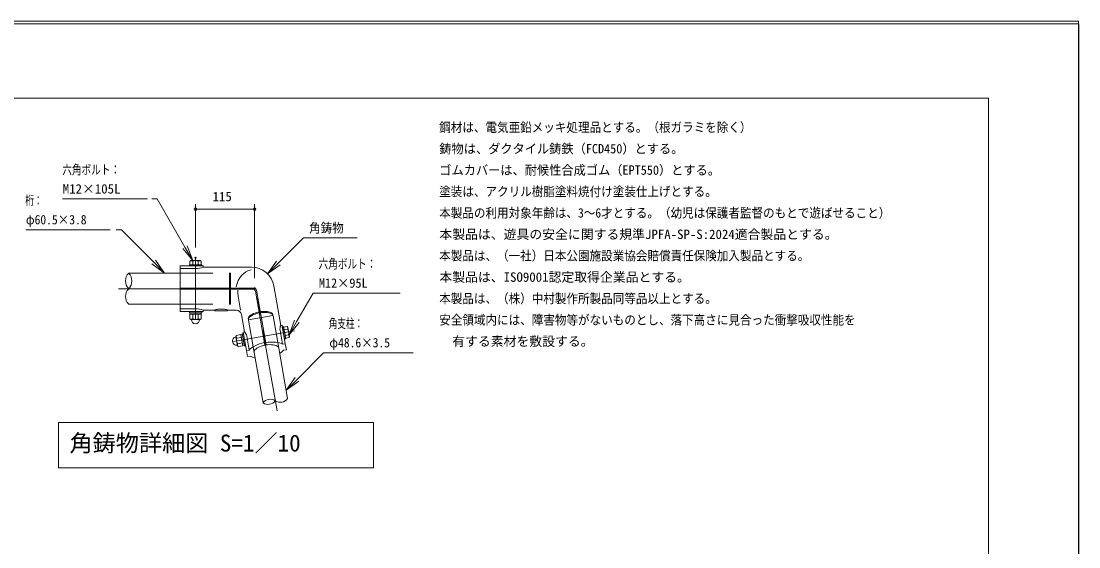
# Model space of a CAD drawing. Units: millimetres, scale not verified, with parts at other scales. Extents: x 0 to 420, y 0 to 297.
# Drawn here: x 214.6 to 420.3, y 194.9 to 297.3 of the extents above; entities that cross this region are included whole.
import ezdxf
from ezdxf.enums import TextEntityAlignment as Align

# ---------------------------------------------------------------- set-up
doc = ezdxf.new("R2010")
doc.units = ezdxf.units.MM
doc.header["$LTSCALE"] = 0.5
doc.header["$PDMODE"] = 32
doc.header["$PDSIZE"] = 0.25
doc.linetypes.add('USER1', pattern=[19.05, 12.7, -6.35])
doc.linetypes.add('USER2', pattern=[50.8, 31.75, -6.35, 6.35, -6.35])
for name, color, linetype, lineweight in [('DEFPOINTS_3', 7, 'Continuous', 0), ('LY_2', 7, 'Continuous', 0), ('LY_5', 2, 'Continuous', 18), ('LY_6', 7, 'Continuous', 0)]:
    doc.layers.add(name, color=color, linetype=linetype, lineweight=lineweight)
doc.styles.add('ＭＳ ゴシック', font='')
doc.styles.get('ＭＳ ゴシック').set_extended_font_data('MS Gothic')

# ---------------------------------------------------------------- blocks, each defined once
blk = doc.blocks.new('-022-_DOTBLANK')
at = {"color": 7, "linetype": 'Continuous', "lineweight": 0}
blk.add_line((-0.5, 0), (-1, 0), dxfattribs=at)
blk.add_circle((0, 0), 0.5, dxfattribs=at)
blk = doc.blocks.new('-002-_U2')
at = {"color": 7, "linetype": 'Continuous', "lineweight": 0}
for p, q in [((-1, 0.1667), (0, 0)), ((0, 0), (-1, 0)), ((-1, -0.1667), (0, 0))]:
    blk.add_line(p, q, dxfattribs=at)

msp = doc.modelspace()

# ---------------------------------------------------------------- linework, layer by layer
at = {"layer": 'DEFPOINTS_3'}
for p, q in [((420.25, 297.2677), (0.25, 297.2677)), ((420.25, 0.2677), (420.25, 297.2677))]:
    msp.add_line(p, q, dxfattribs=at)
at = {"layer": 'LY_2'}
for p, q in [((402.75, 282.2677), (17.75, 282.2677)), ((402.75, 15.2677), (402.75, 282.2677))]:
    msp.add_line(p, q, dxfattribs=at)
at = {"layer": 'LY_5', "color": 7, "lineweight": 0}
for p, q in [((420.3046, 296.727), (0.1954, 296.727)), ((420.3046, -0.2677), (420.3046, 296.727)), ((245.4688, 249.3461), (245.4688, 249.5961)), ((245.4688, 249.5961), (249.9688, 249.5961)), ((245.4688, 249.3461), (245.4688, 245.2711)), ((249.9668, 249.3461), (259.3596, 249.3461)), ((249.9688, 249.3461), (249.9688, 249.5961)), ((235.4688, 248.1961), (245.4688, 248.1961)), ((245.4688, 245.0711), (245.4688, 240.9961)), ((263.6927, 245.7102), (265.0502, 238.0116)), ((235.4688, 242.1461), (245.4688, 242.1461)), ((245.4688, 240.9961), (245.4688, 240.7461)), ((245.4688, 240.7461), (249.9688, 240.7461)), ((249.9668, 240.9961), (252.2188, 240.9961)), ((249.9688, 240.9961), (249.9688, 240.7461)), ((252.2188, 240.8461), (252.2188, 240.9961)), ((254.7188, 240.8461), (252.2188, 240.8461)), ((254.7188, 240.9961), (256.4144, 240.9961)), ((254.7188, 240.8461), (254.7188, 240.9961)), ((257.3992, 240.1698), (257.999, 236.7682)), ((257.999, 236.7682), (257.7528, 236.7248)), ((258.3885, 233.1192), (257.7528, 236.7248)), ((265.0502, 238.0116), (265.2964, 238.055)), ((265.9322, 234.4493), (265.2964, 238.055)), ((261.4032, 234.5492), (261.8979, 234.6681)), ((262.1047, 234.7046), (262.6102, 234.762)), ((262.6102, 234.762), (263.1054, 234.7901)), ((263.1054, 234.7901), (263.5813, 234.7884)), ((263.5813, 234.7884), (264.0291, 234.757)), ((264.0291, 234.757), (264.4406, 234.6964)), ((264.4406, 234.6964), (264.8084, 234.6077)), ((264.8084, 234.6077), (265.1257, 234.4926)), ((266.5742, 236.2002), (266.6862, 236.2199)), ((258.934, 233.2154), (258.3885, 233.1192)), ((258.5947, 231.9498), (258.3885, 233.1192)), ((258.934, 233.2154), (259.1315, 233.4357)), ((259.1315, 233.4357), (259.3903, 233.6524)), ((259.3903, 233.6524), (259.7056, 233.8615)), ((259.7056, 233.8615), (260.0716, 234.0592)), ((259.8704, 232.7776), (259.8717, 232.9295)), ((261.6069, 222.9295), (259.8704, 232.7776)), ((259.8717, 232.9295), (259.9277, 233.0879)), ((259.9277, 233.0879), (260.037, 233.2494)), ((260.037, 233.2494), (260.1975, 233.4107)), ((260.0716, 234.0592), (260.4817, 234.2419)), ((260.1975, 233.4107), (260.4058, 233.5684)), ((260.4058, 233.5684), (260.6574, 233.7191)), ((260.4817, 234.2419), (260.9283, 234.4062)), ((260.6574, 233.7191), (260.9472, 233.8598)), ((260.9283, 234.4062), (261.4032, 234.5492)), ((260.9472, 233.8598), (261.2691, 233.9874)), ((261.2691, 233.9874), (261.6163, 234.0994)), ((261.6163, 234.0994), (261.9816, 234.1933)), ((262.1884, 234.2298), (262.5638, 234.2665)), ((262.5638, 234.2665), (262.9284, 234.28)), ((262.9284, 234.28), (263.2745, 234.2701)), ((263.2745, 234.2701), (263.5949, 234.2371)), ((263.5949, 234.2371), (263.883, 234.1815)), ((263.883, 234.1815), (264.1326, 234.1046)), ((264.1326, 234.1046), (264.3385, 234.0079)), ((264.3385, 234.0079), (264.4965, 233.8935)), ((264.4965, 233.8935), (264.6033, 233.7638)), ((264.6033, 233.7638), (264.6565, 233.6215)), ((266.393, 223.7734), (264.6565, 233.6215)), ((265.2824, 232.862), (264.8451, 232.552)), ((265.1257, 234.4926), (265.3867, 234.3532)), ((265.5929, 233.1837), (265.2824, 232.862)), ((265.3867, 234.3532), (265.9322, 234.4493)), ((265.5929, 233.1837), (266.1384, 233.2799)), ((266.1384, 233.2799), (265.9322, 234.4493)), ((259.1402, 232.0459), (258.5947, 231.9498)), ((259.542, 231.8498), (259.1402, 232.0459)), ((260.059, 231.708), (259.542, 231.8498))]:
    msp.add_line(p, q, dxfattribs=at)
at = {"layer": 'LY_5', "color": 7, "linetype": 'USER2', "lineweight": 0}
for p, q in [((248.4688, 239.1711), (248.4688, 251.1711)), ((248.4688, 250.2211), (248.4688, 248.7211)), ((233.4688, 245.1711), (259.9688, 245.1711)), ((264.3472, 221.3819), (260.1855, 244.9843)), ((248.4688, 240.1211), (248.4688, 241.6211)), ((263.5413, 239.9465), (258.7551, 239.1026)), ((267.6949, 236.9489), (255.8772, 234.8651)), ((266.1724, 236.6863), (264.6952, 236.4258)), ((257.3977, 235.1391), (258.875, 235.3996))]:
    msp.add_line(p, q, dxfattribs=at)
at = {"layer": 'LY_5'}
for p, q in [((245.4708, 249.0825), (248.4688, 249.0825)), ((247.2688, 249.8461), (247.2688, 249.5961)), ((249.6688, 249.8461), (247.2688, 249.8461)), ((249.6688, 249.5961), (247.2688, 249.5961)), ((247.3719, 250.5324), (247.5688, 250.6461)), ((247.3719, 249.8461), (247.3719, 250.5324)), ((249.5658, 249.8461), (247.3719, 249.8461)), ((249.3688, 250.6461), (247.5688, 250.6461)), ((247.9203, 249.8461), (247.9203, 250.5324)), ((249.0173, 249.8461), (249.0173, 250.5324)), ((249.5658, 250.5324), (249.3688, 250.6461)), ((249.5658, 249.8461), (249.5658, 250.5324)), ((249.6688, 249.5961), (249.6688, 249.8461)), ((256.7931, 246.7423), (257.0855, 247.2779)), ((257.0855, 247.2779), (257.437, 247.7493)), ((257.437, 247.7493), (257.8407, 248.1474)), ((257.8407, 248.1474), (258.2889, 248.4646)), ((258.2889, 248.4646), (258.7729, 248.6947)), ((258.7729, 248.6947), (259.2834, 248.8333)), ((245.4688, 245.2711), (259.822, 245.2711)), ((245.4688, 245.0711), (259.644, 245.0711)), ((256.4068, 245.5211), (256.5654, 246.1529)), ((256.5654, 246.1529), (256.7931, 246.7423)), ((256.6949, 244.3077), (256.6711, 244.8711)), ((260.3144, 244.8579), (262.1884, 234.2298)), ((256.7687, 243.7455), (256.6949, 244.3077)), ((256.7687, 243.7455), (257.2535, 240.9961)), ((260.1364, 244.6579), (261.9816, 234.1933)), ((245.4708, 241.2597), (248.4688, 241.2597)), ((247.2688, 240.7461), (247.2688, 240.4961)), ((249.6688, 240.7461), (247.2688, 240.7461)), ((249.6688, 240.4961), (249.6688, 240.7461)), ((252.2188, 240.9961), (252.2295, 241.0198)), ((252.2295, 241.0198), (252.2614, 241.043)), ((252.2614, 241.043), (252.314, 241.0655)), ((252.314, 241.0655), (252.3863, 241.0868)), ((252.3863, 241.0868), (252.4771, 241.1065)), ((252.4771, 241.1065), (252.5849, 241.1243)), ((252.5849, 241.1243), (252.7079, 241.1399)), ((252.7079, 241.1399), (252.8438, 241.1531)), ((252.8438, 241.1531), (252.9905, 241.1636)), ((252.9905, 241.1636), (253.1453, 241.1712)), ((253.1453, 241.1712), (253.3057, 241.1759)), ((253.3057, 241.1759), (253.4688, 241.1774)), ((253.4688, 241.1774), (253.632, 241.1759)), ((253.632, 241.1759), (253.7923, 241.1712)), ((253.7923, 241.1712), (253.9472, 241.1636)), ((253.9472, 241.1636), (254.0938, 241.1531)), ((254.0938, 241.1531), (254.2298, 241.1399)), ((254.2298, 241.1399), (254.3527, 241.1243)), ((254.3527, 241.1243), (254.4605, 241.1065)), ((254.4605, 241.1065), (254.5514, 241.0868)), ((254.5514, 241.0868), (254.6237, 241.0655)), ((254.6237, 241.0655), (254.6762, 241.043)), ((254.6762, 241.043), (254.7081, 241.0198)), ((254.7081, 241.0198), (254.7188, 240.9961)), ((249.6688, 240.4961), (247.2688, 240.4961)), ((247.3719, 240.1961), (247.3719, 239.3098)), ((249.5658, 240.1961), (247.3719, 240.1961)), ((247.3719, 239.3098), (247.5688, 239.1961)), ((247.3938, 240.4961), (247.3938, 240.1961)), ((249.5438, 240.4961), (247.3938, 240.4961)), ((249.5438, 240.1961), (247.3938, 240.1961)), ((249.3688, 239.1961), (247.5688, 239.1961)), ((247.6688, 239.1461), (247.6688, 239.1961)), ((247.9203, 240.1961), (247.9203, 239.3098)), ((248.4521, 240.1961), (248.3717, 240.4961)), ((248.566, 240.1961), (248.4856, 240.4961)), ((249.0173, 240.1961), (249.0173, 239.3098)), ((249.2688, 239.1461), (249.2688, 239.1961)), ((249.5658, 239.3098), (249.3688, 239.1961)), ((249.5438, 240.4961), (249.5438, 240.1961)), ((249.5658, 240.1961), (249.5658, 239.3098)), ((265.3867, 234.3532), (264.9083, 237.0663)), ((265.5947, 237.8029), (265.3485, 237.7595)), ((265.7652, 235.396), (265.3485, 237.7595)), ((266.0115, 235.4394), (265.5947, 237.8029)), ((265.6126, 237.7015), (266.2884, 237.8206)), ((265.9936, 235.5409), (265.6126, 237.7015)), ((265.7078, 237.1613), (266.3837, 237.2805)), ((266.2884, 237.8206), (266.4346, 237.6464)), ((266.7472, 235.8738), (266.4346, 237.6464)), ((256.2986, 235.7576), (256.3479, 235.7663)), ((256.4083, 236.0785), (256.3305, 235.8648)), ((256.6431, 234.0921), (256.3305, 235.8648)), ((257.2811, 236.2324), (256.4083, 236.0785)), ((257.3764, 235.6923), (256.5035, 235.5384)), ((257.5668, 234.612), (256.694, 234.4581)), ((257.6621, 234.0718), (257.2811, 236.2324)), ((257.5804, 236.2629), (257.2849, 236.2108)), ((257.6583, 234.0934), (257.2849, 236.2108)), ((257.4687, 235.1686), (257.7502, 235.2999)), ((257.4885, 235.0565), (257.7699, 235.1877)), ((257.8049, 236.4294), (257.5587, 236.386)), ((257.9754, 234.0224), (257.5587, 236.386)), ((257.9537, 234.1455), (257.5804, 236.2629)), ((258.2216, 234.0658), (257.8049, 236.4294)), ((258.934, 233.2154), (258.4556, 235.9285)), ((265.7652, 235.396), (266.0115, 235.4394)), ((265.8983, 236.081), (266.5742, 236.2002)), ((265.9936, 235.5409), (266.6694, 235.66)), ((266.6694, 235.66), (266.7472, 235.8738)), ((256.5765, 234.1819), (256.6257, 234.1906)), ((256.7893, 233.9179), (256.6431, 234.0921)), ((257.6621, 234.0718), (256.7893, 233.9179)), ((257.9537, 234.1455), (257.6583, 234.0934)), ((257.9754, 234.0224), (258.2216, 234.0658))]:
    msp.add_line(p, q, dxfattribs=at)
at = {"layer": 'LY_5', "color": 7, "linetype": 'USER1', "lineweight": 0}
for p, q in [((245.4688, 248.1961), (255.2688, 248.1961)), ((255.0688, 242.1461), (255.0688, 248.1961)), ((255.2688, 242.1461), (255.2688, 248.1961)), ((245.4688, 242.1461), (255.2688, 242.1461)), ((261.2631, 240.6996), (261.5743, 240.7296)), ((261.5743, 240.7296), (261.8778, 240.742)), ((261.8778, 240.742), (262.1682, 240.7367)), ((262.1682, 240.7367), (262.4406, 240.7138)), ((258.7219, 239.4107), (258.7615, 239.543)), ((258.7232, 239.2834), (258.7219, 239.4107)), ((259.8704, 232.7776), (258.7232, 239.2834)), ((258.7538, 239.2298), (258.7934, 239.3621)), ((258.7551, 239.1026), (258.7538, 239.2298)), ((258.7615, 239.543), (258.8415, 239.678)), ((258.7934, 239.3621), (258.8734, 239.4972)), ((258.8415, 239.678), (258.9603, 239.8136)), ((258.8734, 239.4972), (258.9922, 239.6327)), ((258.9603, 239.8136), (259.1161, 239.9473)), ((258.9922, 239.6327), (259.148, 239.7664)), ((259.1161, 239.9473), (259.306, 240.0768)), ((259.148, 239.7664), (259.3379, 239.8959)), ((259.306, 240.0768), (259.527, 240.2)), ((259.3379, 239.8959), (259.5589, 240.0191)), ((259.527, 240.2), (259.7751, 240.3147)), ((259.5589, 240.0191), (259.807, 240.1339)), ((259.7751, 240.3147), (260.0462, 240.419)), ((259.807, 240.1339), (260.0781, 240.2382)), ((260.0462, 240.419), (260.3356, 240.5111)), ((260.0781, 240.2382), (260.3675, 240.3303)), ((260.3356, 240.5111), (260.6383, 240.5894)), ((260.3675, 240.3303), (260.6702, 240.4086)), ((260.6383, 240.5894), (260.9493, 240.6526)), ((260.6702, 240.4086), (260.9812, 240.4718)), ((260.9493, 240.6526), (261.2631, 240.6996)), ((260.9812, 240.4718), (261.295, 240.5187)), ((261.295, 240.5187), (261.6062, 240.5487)), ((261.6062, 240.5487), (261.9097, 240.5611)), ((261.9097, 240.5611), (262.2001, 240.5558)), ((262.2001, 240.5558), (262.4725, 240.5329)), ((262.4406, 240.7138), (262.6904, 240.6736)), ((262.4725, 240.5329), (262.7223, 240.4927)), ((262.6904, 240.6736), (262.9132, 240.6168)), ((262.7223, 240.4927), (262.9451, 240.4359)), ((262.9132, 240.6168), (263.1053, 240.5444)), ((262.9451, 240.4359), (263.1372, 240.3636)), ((263.1053, 240.5444), (263.2633, 240.4577)), ((263.1372, 240.3636), (263.2952, 240.2769)), ((263.2633, 240.4577), (263.3846, 240.3581)), ((263.2952, 240.2769), (263.4165, 240.1773)), ((263.3846, 240.3581), (263.4671, 240.2474)), ((263.4165, 240.1773), (263.499, 240.0665)), ((263.4671, 240.2474), (263.5094, 240.1274)), ((263.499, 240.0665), (263.5413, 239.9465)), ((264.6565, 233.6215), (263.5094, 240.1274))]:
    msp.add_line(p, q, dxfattribs=at)
at = {"layer": 'LY_5', "color": 7}
for p, q in [((283.1188, 219.1209), (221.8188, 219.1209)), ((221.8188, 219.1209), (221.8188, 210.3209)), ((283.1188, 210.3209), (283.1188, 219.1209)), ((221.8188, 210.3209), (283.1188, 210.3209))]:
    msp.add_line(p, q, dxfattribs=at)
at = {"layer": 'LY_5'}
for centre, radius, start, end in [((247.6461, 250.0574), 0.5485, 60.00001, 119.99999), ((248.4688, 249.2665), 1.3796, 66.57346, 113.42654), ((248.4632, 253.5146), 4.4321, 270.07279, 289.85948), ((249.2915, 250.0574), 0.5485, 60.00001, 119.99999), ((237.039, 246.6836), 2.1801, 136.07099, 223.92901), ((233.8987, 246.6836), 2.1801, 316.07099, 43.92901), ((237.039, 243.6586), 2.1801, 136.07099, 223.92901), ((259.644, 244.5711), 0.5, 10, 90), ((259.822, 244.7711), 0.5, 10, 90), ((248.4632, 236.8277), 4.4321, 70.14052, 89.92721), ((247.6461, 239.7848), 0.5485, 240.00001, 299.99999), ((248.4688, 239.1461), 0.8, 180, 0), ((248.4688, 240.5757), 1.3796, 246.57346, 293.42654), ((249.2915, 239.7848), 0.5485, 240.00001, 299.99999), ((256.7489, 235.5445), 1.7493, 12.67942, 44.38988), ((266.6434, 237.2892), 1.7493, 155.61012, 187.32058), ((265.8683, 237.4681), 0.5485, 340.00001, 39.99999), ((265.2323, 236.5205), 1.3796, 346.57346, 33.42654), ((256.4375, 234.9698), 0.8, 100, 280), ((256.9237, 235.8909), 0.5485, 160.00001, 219.99999), ((257.8454, 235.218), 1.3796, 166.57346, 213.42654), ((266.154, 235.8476), 0.5485, 340.00001, 39.99999), ((257.2094, 234.2705), 0.5485, 160.00001, 219.99999), ((263.0224, 221.8983), 1.7513, 56.07233, 143.92767), ((262.5844, 224.3827), 1.7513, 236.07233, 323.92767), ((264.9774, 224.8047), 1.7513, 236.07233, 323.92767)]:
    msp.add_arc(centre, radius, start, end, dxfattribs=at)
at = {"layer": 'LY_5', "color": 7, "lineweight": 0}
for centre, radius in [((259.3596, 244.9461), 4.4), ((256.4144, 239.9961), 1)]:
    msp.add_arc(centre, radius, 10, 90, dxfattribs=at)
at = {"layer": 'LY_6'}
for p, q in [((222.6207, 262.6461), (239.1259, 262.6461)), ((240.9921, 262.6461), (239.9921, 262.6461)), ((246.4203, 253.2442), (240.9921, 262.6461)), ((248.4688, 253.1711), (248.4688, 261.6461)), ((259.9688, 247.2211), (259.9688, 261.6461)), ((248.4688, 260.6461), (259.9688, 260.6461)), ((215.4581, 256.6461), (231.8536, 256.6461)), ((234.0438, 256.6461), (233.0438, 256.6461)), ((240.3475, 250.3424), (234.0438, 256.6461)), ((264.5922, 250.1787), (269.4592, 255.0458)), ((269.4592, 255.0458), (270.4592, 255.0458)), ((270.4592, 255.0458), (279.9125, 255.0458)), ((268.1862, 238.818), (271.3533, 244.3037)), ((271.3533, 244.3037), (272.3533, 244.3037)), ((272.3533, 244.3037), (288.3001, 244.3037)), ((268.2272, 227.523), (273.4001, 232.6959)), ((273.4001, 232.6959), (274.4001, 232.6959)), ((274.4001, 232.6959), (290.7956, 232.6959))]:
    msp.add_line(p, q, dxfattribs=at)
for p in [(259.9688, 260.6461), (248.4688, 251.1711), (259.9688, 245.2211)]:
    msp.add_point(p, dxfattribs=at)

# ---------------------------------------------------------------- block references
for name, p, xscale, yscale, rotation in [('-022-_DOTBLANK', (248.4688, 260.6461), 0.5, 0.5, 180), ('-002-_U2', (247.9203, 250.6461), 3, 3, 300), ('-002-_U2', (242.4688, 248.2211), 3, 3, 315), ('-002-_U2', (262.4708, 248.0574), 3, 3, 225), ('-002-_U2', (266.6862, 236.2199), 3, 3, 240), ('-002-_U2', (266.1059, 225.4017), 3, 3, 225)]:
    msp.add_blockref(name, p, dxfattribs=dict(at, xscale=xscale, yscale=yscale, rotation=rotation))
at = {"layer": 'LY_6', "xscale": 0.5, "yscale": 0.5}
msp.add_blockref('-022-_DOTBLANK', (259.9688, 260.6461), dxfattribs=at)

# ---------------------------------------------------------------- texts
at = {"layer": 'LY_5', "color": 7, "style": 'ＭＳ ゴシック'}
msp.add_text('角鋳物詳細図 S=1／10', height=3.299, dxfattribs=at).set_placement((223.9593, 212.4709), align=Align.BOTTOM_LEFT)
at = {"layer": 'LY_6', "style": 'ＭＳ ゴシック'}
for s, width, p in [('鋼材は、電気亜鉛メッキ処理品とする。（根ガラミを除く）', 0.9, (295.8764, 275.1312)), ('鋳物は、ダクタイル鋳鉄（FCD450）とする。', 0.95, (295.8957, 270.9646)), ('六角ボルト：', 0.75, (222.5549, 266.8961)), ('ゴムカバーは、耐候性合成ゴム（EPT550）とする。', 0.95, (295.8934, 266.7979)), ('桁：', 0.65, (215.3629, 260.8961)), ('塗装は、アクリル樹脂塗料焼付け塗装仕上げとする。', 0.9, (295.8764, 262.6312)), ('φ60.5×3.8', 0.9, (215.4684, 257.1461)), ('本製品の利用対象年齢は、3～6才とする。（幼児は保護者監督のもとで遊ばせること）', 0.9, (295.8795, 258.4646)), ('角鋳物', 0.9, (270.5592, 255.5458)), ('六角ボルト：', 0.75, (272.3998, 248.5537)), ('本製品は、（一社）日本公園施設業協会賠償責任保険加入製品とする。', 0.9, (295.8764, 250.1312)), ('M12×95L', 0.95, (272.4715, 244.8037)), ('本製品は、（株）中村製作所製品同等品以上とする。', 0.9, (295.8764, 241.7979)), ('角支柱：', 0.65, (274.4049, 236.9459)), ('安全領域内には、障害物等がないものとし、落下高さに見合った衝撃吸収性能を', 0.9, (295.8764, 237.6312)), ('φ48.6×3.5', 0.9, (274.5023, 233.1959))]:
    msp.add_text(s, height=1.833, dxfattribs=dict(at, width=width)).set_placement(p, align=Align.BOTTOM_LEFT)
for s, p in [('M12×105L', (222.6486, 263.1461)), ('115', (251.7913, 261.6461)), ('本製品は、遊具の安全に関する規準JPFA-SP-S:2024適合製品とする。', (295.9085, 254.2979)), ('本製品は、ISO9001認定取得企業品とする。', (295.9117, 245.9646)), ('  有する素材を敷設する。', (295.9073, 233.4646))]:
    msp.add_text(s, height=1.833, dxfattribs=at).set_placement(p, align=Align.BOTTOM_LEFT)

doc.saveas('drawing.dxf')
